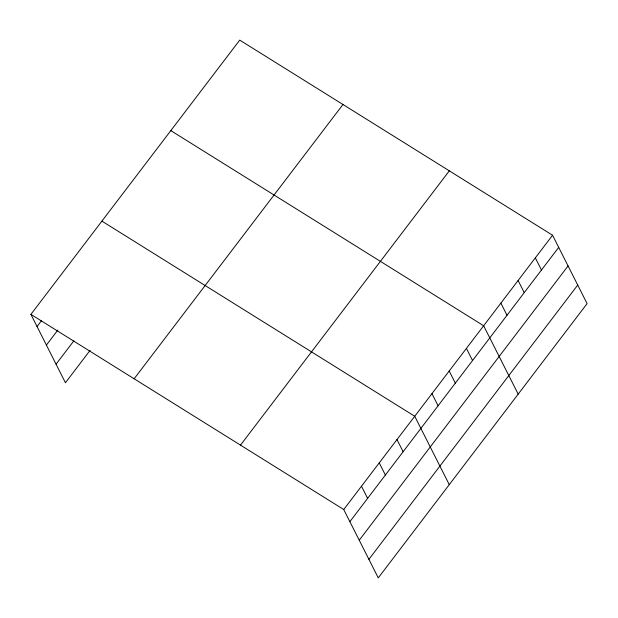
<?xml version="1.0" encoding="UTF-8"?>
<svg xmlns="http://www.w3.org/2000/svg" width="618" height="618" viewBox="0 0 618 618"><rect width="100%" height="100%" fill="white"/><g stroke="black" fill="none" stroke-linecap="round" stroke-linejoin="round"><path stroke-width="0.93" d="M30.9 314.384L239.73 40.108L552.562 235.242L587.1 303.616L378.27 577.892L343.739 509.526L30.9 314.384L65.438 382.758L90.058 350.414M37.034 326.528L41.615 320.51M46.404 345.083L57.86 330.043M56.06 364.203L73.812 340.889M134.137 378.78L342.967 104.504M240.502 445.13L449.325 170.846M343.739 509.526L552.562 235.242M349.873 521.669L558.695 247.385M359.243 540.225L568.073 265.941M368.9 559.336L577.73 285.06M170.815 130.622L483.655 325.756L518.185 394.129M101.9 221.128L414.74 416.269L449.271 484.636M535.335 257.876L541.468 270.02M518.108 280.502L524.242 292.646M500.881 303.129L507.015 315.273M466.42 348.39L472.554 360.533M449.193 371.016L455.327 383.16M431.967 393.643L438.1 405.787M396.988 439.583L403.121 451.727M379.236 462.897L385.369 475.041M361.484 486.211L367.625 498.355"/></g></svg>
